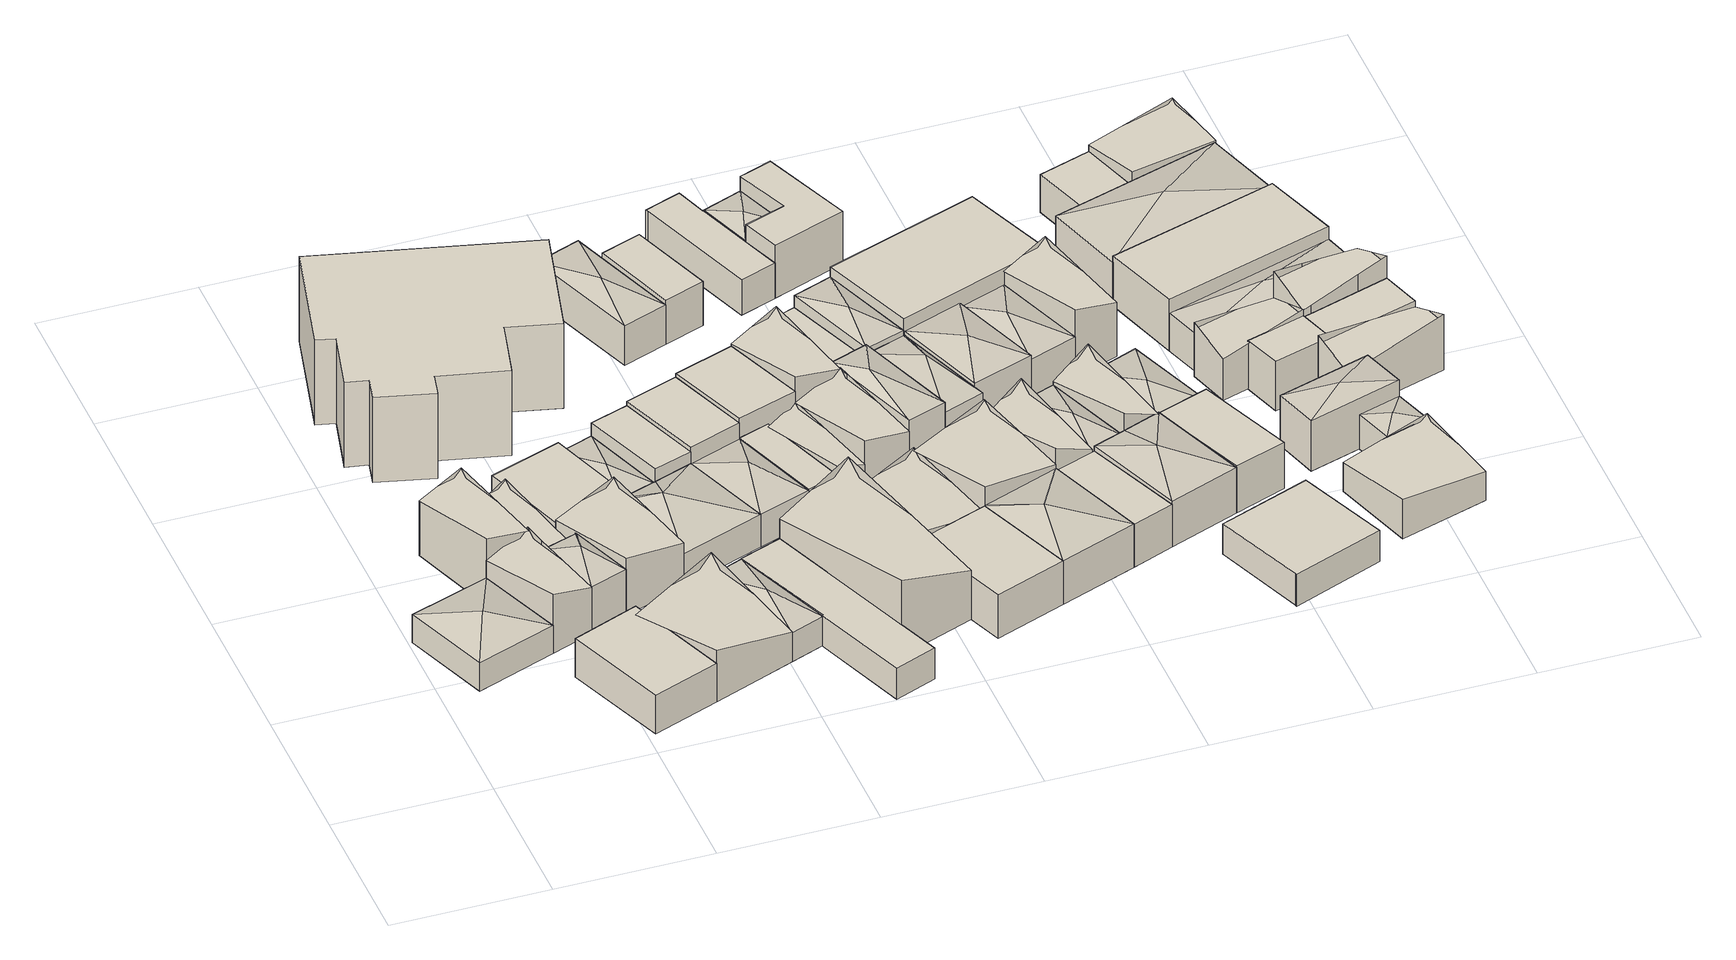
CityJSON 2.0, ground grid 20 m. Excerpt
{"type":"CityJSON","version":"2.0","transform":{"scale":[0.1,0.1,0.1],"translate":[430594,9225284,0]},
"CityObjects":{
"building1":{"type":"Building","attributes":{"Building Type":"Residential","Roof Shape":"hip","Roof Material":"Concrete Glazed Tile","Roof Material Code":1,"Roof Direction":"southwest","Building Height":4.11,"Roof Slope":27.3,"Footprint Area":129.98,"Solar PV Capacity Low":16.27,"Solar PV Capacity High":21.37,"Solar Annual Energy Low":23467,"Solar Annual Energy High":30927,"Suitable PV Area":97.16},"geometry":[{"type":"MultiSurface","lod":"2.2","boundaries":[[[0,1,2,3]],[[3,2,4,5]],[[2,1,6,4]],[[1,0,7,6]],[[0,3,5,7]],[[5,4,8]],[[4,6,8]],[[6,7,8]],[[7,5,8]]]}]},
"building2":{"type":"Building","attributes":{"Building Type":"Residential","Roof Shape":"gable","Roof Material":"Concrete Glazed Tile","Roof Material Code":1,"Roof Direction":"southwest","Building Height":7.94,"Roof Slope":26.4,"Footprint Area":75.09,"Solar PV Capacity Low":9.4,"Solar PV Capacity High":12.35,"Solar Annual Energy Low":13557,"Solar Annual Energy High":17866,"Suitable PV Area":56.13},"geometry":[{"type":"MultiSurface","lod":"2.2","boundaries":[[[9,10,11,12]],[[12,11,13,14]],[[11,10,15,13]],[[10,9,16,15]],[[9,12,14,16]],[[14,13,15,16]]]}]},
"building3":{"type":"Building","attributes":{"Building Type":"Residential","Roof Shape":"gable","Roof Material":"Concrete Glazed Tile","Roof Material Code":1,"Roof Direction":"southwest","Building Height":6.56,"Roof Slope":28.9,"Footprint Area":69.6,"Solar PV Capacity Low":8.71,"Solar PV Capacity High":11.45,"Solar Annual Energy Low":12566,"Solar Annual Energy High":16561,"Suitable PV Area":52.03},"geometry":[{"type":"MultiSurface","lod":"2.2","boundaries":[[[3,17,18,19,9,0]],[[0,9,20,21]],[[9,19,22,20]],[[19,18,23,22]],[[18,17,24,23]],[[17,3,25,24]],[[3,0,21,25]],[[20,22,23,24,25,21]]]}]},
"building4":{"type":"Building","attributes":{"Building Type":"Residential","Roof Shape":"flat","Roof Material":"Concrete Glazed Tile","Roof Material Code":1,"Roof Direction":"southwest","Building Height":5.64,"Roof Slope":8.7,"Footprint Area":131.41,"Solar PV Capacity Low":16.45,"Solar PV Capacity High":21.61,"Solar Annual Energy Low":23726,"Solar Annual Energy High":31269,"Suitable PV Area":98.23},"geometry":[{"type":"MultiSurface","lod":"2.2","boundaries":[[[26,27,28,29]],[[29,28,30,31]],[[28,27,32,30]],[[27,26,33,32]],[[26,29,31,33]],[[31,30,32,33]]]}]},
"building5":{"type":"Building","attributes":{"Building Type":"Residential","Roof Shape":"gable","Roof Material":"Concrete Glazed Tile","Roof Material Code":1,"Roof Direction":"southwest","Building Height":4.36,"Roof Slope":31.9,"Footprint Area":65.42,"Solar PV Capacity Low":8.19,"Solar PV Capacity High":10.76,"Solar Annual Energy Low":11812,"Solar Annual Energy High":15567,"Suitable PV Area":48.9},"geometry":[{"type":"MultiSurface","lod":"2.2","boundaries":[[[34,10,19,18,35,36]],[[36,35,37,38]],[[35,18,39,37]],[[18,19,40,39]],[[19,10,41,40]],[[10,34,42,41]],[[34,36,38,42]],[[38,37,39,40,41,42]]]}]},
"building6":{"type":"Building","attributes":{"Building Type":"Residential","Roof Shape":"hip","Roof Material":"Concrete Glazed Tile","Roof Material Code":1,"Roof Direction":"southwest","Building Height":6.7,"Roof Slope":25.1,"Footprint Area":45.93,"Solar PV Capacity Low":5.75,"Solar PV Capacity High":7.55,"Solar Annual Energy Low":8293,"Solar Annual Energy High":10929,"Suitable PV Area":34.33},"geometry":[{"type":"MultiSurface","lod":"2.2","boundaries":[[[17,43,44,45,35,18]],[[18,35,46,39]],[[35,45,47,46]],[[45,44,48,47]],[[44,43,49,48]],[[43,17,50,49]],[[17,18,39,50]],[[39,46,51]],[[46,47,51]],[[47,48,51]],[[48,49,51]],[[49,50,51]],[[50,39,51]]]}]},
"building7":{"type":"Building","attributes":{"Building Type":"Residential","Roof Shape":"flat","Roof Material":"Concrete Glazed Tile","Roof Material Code":1,"Roof Direction":"southwest","Building Height":5.92,"Roof Slope":11.5,"Footprint Area":112.68,"Solar PV Capacity Low":14.11,"Solar PV Capacity High":18.53,"Solar Annual Energy Low":20343,"Solar Annual Energy High":26811,"Suitable PV Area":84.23},"geometry":[{"type":"MultiSurface","lod":"2.2","boundaries":[[[52,36,53,54,55,56]],[[56,55,57,58]],[[55,54,59,57]],[[54,53,60,59]],[[53,36,61,60]],[[36,52,62,61]],[[52,56,58,62]],[[58,57,59,60,61,62]]]}]},
"building8":{"type":"Building","attributes":{"Building Type":"Residential","Roof Shape":"gable","Roof Material":"Concrete Glazed Tile","Roof Material Code":1,"Roof Direction":"southwest","Building Height":4.26,"Roof Slope":34.6,"Footprint Area":163.29,"Solar PV Capacity Low":20.45,"Solar PV Capacity High":26.85,"Solar Annual Energy Low":29481,"Solar Annual Energy High":38854,"Suitable PV Area":122.06},"geometry":[{"type":"MultiSurface","lod":"2.2","boundaries":[[[27,63,64,28]],[[28,64,65,66]],[[64,63,67,65]],[[63,27,68,67]],[[27,28,66,68]],[[66,65,67,68]]]}]},
"building9":{"type":"Building","attributes":{"Building Type":"Residential","Roof Shape":"gable","Roof Material":"Concrete Glazed Tile","Roof Material Code":1,"Roof Direction":"southwest","Building Height":6.27,"Roof Slope":27,"Footprint Area":108.89,"Solar PV Capacity Low":13.63,"Solar PV Capacity High":17.91,"Solar Annual Energy Low":19659,"Solar Annual Energy High":25909,"Suitable PV Area":81.39},"geometry":[{"type":"MultiSurface","lod":"2.2","boundaries":[[[43,69,70,53]],[[53,70,71,72]],[[70,69,73,71]],[[69,43,74,73]],[[43,53,72,74]],[[72,71,73,74]]]}]},
"building10":{"type":"Building","attributes":{"Building Type":"Office Building","Roof Shape":"flat","Roof Material":"Concrete Glazed Tile","Roof Material Code":1,"Roof Direction":"southwest","Building Height":12.35,"Roof Slope":7.5,"Footprint Area":637.8,"Solar PV Capacity Low":86,"Solar PV Capacity High":112.95,"Solar Annual Energy Low":124008,"Solar Annual Energy High":163432,"Suitable PV Area":513.43},"geometry":[{"type":"MultiSurface","lod":"2.2","boundaries":[[[75,76,77,78,79,80,81,82,83,84,85,86]],[[86,85,87,88]],[[85,84,89,87]],[[84,83,90,89]],[[83,82,91,90]],[[82,81,92,91]],[[81,80,93,92]],[[80,79,94,93]],[[79,78,95,94]],[[78,77,96,95]],[[77,76,97,96]],[[76,75,98,97]],[[75,86,88,98]],[[88,87,89,90,91,92,93,94,95,96,97,98]]]}]},
"building11":{"type":"Building","attributes":{"Building Type":"Residential","Roof Shape":"hip","Roof Material":"Concrete Glazed Tile","Roof Material Code":1,"Roof Direction":"southwest","Building Height":4.38,"Roof Slope":21.4,"Footprint Area":56.6,"Solar PV Capacity Low":7.09,"Solar PV Capacity High":9.31,"Solar Annual Energy Low":10218,"Solar Annual Energy High":13467,"Suitable PV Area":42.31},"geometry":[{"type":"MultiSurface","lod":"2.2","boundaries":[[[54,99,100,55]],[[55,100,101,102]],[[100,99,103,101]],[[99,54,104,103]],[[54,55,102,104]],[[102,101,105]],[[101,103,105]],[[103,104,105]],[[104,102,105]]]}]},
"building12":{"type":"Building","attributes":{"Building Type":"Residential","Roof Shape":"hip","Roof Material":"Concrete Glazed Tile","Roof Material Code":1,"Roof Direction":"southwest","Building Height":4.17,"Roof Slope":26.2,"Footprint Area":66.39,"Solar PV Capacity Low":8.31,"Solar PV Capacity High":10.92,"Solar Annual Energy Low":11987,"Solar Annual Energy High":15798,"Suitable PV Area":49.63},"geometry":[{"type":"MultiSurface","lod":"2.2","boundaries":[[[63,106,107,64]],[[64,107,108,109]],[[107,106,110,108]],[[106,63,111,110]],[[63,64,109,111]],[[109,108,112]],[[108,110,112]],[[110,111,112]],[[111,109,112]]]}]},
"building13":{"type":"Building","attributes":{"Building Type":"Residential","Roof Shape":"hip","Roof Material":"Concrete Glazed Tile","Roof Material Code":1,"Roof Direction":"southwest","Building Height":4.65,"Roof Slope":25.2,"Footprint Area":143.41,"Solar PV Capacity Low":17.96,"Solar PV Capacity High":23.58,"Solar Annual Energy Low":25891,"Solar Annual Energy High":34122,"Suitable PV Area":107.2},"geometry":[{"type":"MultiSurface","lod":"2.2","boundaries":[[[69,113,114,99,54,70]],[[70,54,115,116]],[[54,99,117,115]],[[99,114,118,117]],[[114,113,119,118]],[[113,69,120,119]],[[69,70,116,120]],[[116,115,121]],[[115,117,121]],[[117,118,121]],[[118,119,121]],[[119,120,121]],[[120,116,121]]]}]},
"building14":{"type":"Building","attributes":{"Building Type":"Residential","Roof Shape":"shed","Roof Material":"Concrete Glazed Tile","Roof Material Code":1,"Roof Direction":"southwest","Building Height":6.23,"Roof Slope":14.7,"Footprint Area":61.67,"Solar PV Capacity Low":7.72,"Solar PV Capacity High":10.14,"Solar Annual Energy Low":11133,"Solar Annual Energy High":14673,"Suitable PV Area":46.1},"geometry":[{"type":"MultiSurface","lod":"2.2","boundaries":[[[99,114,122,100]],[[100,122,123,124]],[[122,114,125,123]],[[114,99,126,125]],[[99,100,124,126]],[[124,123,125,126]]]}]},
"building15":{"type":"Building","attributes":{"Building Type":"Residential","Roof Shape":"shed","Roof Material":"Concrete Glazed Tile","Roof Material Code":1,"Roof Direction":"southwest","Building Height":4.26,"Roof Slope":10.2,"Footprint Area":156.17,"Solar PV Capacity Low":19.55,"Solar PV Capacity High":25.68,"Solar Annual Energy Low":28195,"Solar Annual Energy High":37159,"Suitable PV Area":116.74},"geometry":[{"type":"MultiSurface","lod":"2.2","boundaries":[[[107,106,127,128,129,130]],[[130,129,131,132]],[[129,128,133,131]],[[128,127,134,133]],[[127,106,135,134]],[[106,107,136,135]],[[107,130,132,136]],[[132,131,133,134,135,136]]]}]},
"building16":{"type":"Building","attributes":{"Building Type":"Residential","Roof Shape":"shed","Roof Material":"Concrete Glazed Tile","Roof Material Code":1,"Roof Direction":"southwest","Building Height":6.78,"Roof Slope":13.1,"Footprint Area":82.87,"Solar PV Capacity Low":10.38,"Solar PV Capacity High":13.63,"Solar Annual Energy Low":14961,"Solar Annual Energy High":19717,"Suitable PV Area":61.94},"geometry":[{"type":"MultiSurface","lod":"2.2","boundaries":[[[114,137,138,122]],[[122,138,139,140]],[[138,137,141,139]],[[137,114,142,141]],[[114,122,140,142]],[[140,139,141,142]]]}]},
"building17":{"type":"Building","attributes":{"Building Type":"Residential","Roof Shape":"hip","Roof Material":"Concrete Glazed Tile","Roof Material Code":1,"Roof Direction":"southwest","Building Height":4.68,"Roof Slope":28.6,"Footprint Area":90.08,"Solar PV Capacity Low":11.28,"Solar PV Capacity High":14.81,"Solar Annual Energy Low":16264,"Solar Annual Energy High":21435,"Suitable PV Area":67.34},"geometry":[{"type":"MultiSurface","lod":"2.2","boundaries":[[[113,143,137,114]],[[114,137,144,118]],[[137,143,145,144]],[[143,113,119,145]],[[113,114,118,119]],[[118,144,146]],[[144,145,146]],[[145,119,146]],[[119,118,146]]]}]},
"building18":{"type":"Building","attributes":{"Building Type":"Residential","Roof Shape":"gable","Roof Material":"Concrete Glazed Tile","Roof Material Code":1,"Roof Direction":"southwest","Building Height":7.13,"Roof Slope":28.7,"Footprint Area":225.87,"Solar PV Capacity Low":28.28,"Solar PV Capacity High":37.14,"Solar Annual Energy Low":40779,"Solar Annual Energy High":53744,"Suitable PV Area":168.84},"geometry":[{"type":"MultiSurface","lod":"2.2","boundaries":[[[130,147,148,149]],[[149,148,150,151]],[[148,147,152,150]],[[147,130,153,152]],[[130,149,151,153]],[[151,150,152,153]]]}]},
"building19":{"type":"Building","attributes":{"Building Type":"Residential","Roof Shape":"flat","Roof Material":"Concrete Glazed Tile","Roof Material Code":1,"Roof Direction":"southwest","Building Height":4.79,"Roof Slope":7.9,"Footprint Area":52.9,"Solar PV Capacity Low":6.62,"Solar PV Capacity High":8.7,"Solar Annual Energy Low":9551,"Solar Annual Energy High":12588,"Suitable PV Area":39.54},"geometry":[{"type":"MultiSurface","lod":"2.2","boundaries":[[[143,154,155,137]],[[137,155,156,157]],[[155,154,158,156]],[[154,143,159,158]],[[143,137,157,159]],[[157,156,158,159]]]}]},
"building20":{"type":"Building","attributes":{"Building Type":"Residential","Roof Shape":"hip","Roof Material":"Concrete Glazed Tile","Roof Material Code":1,"Roof Direction":"southwest","Building Height":5.65,"Roof Slope":21.6,"Footprint Area":97.72,"Solar PV Capacity Low":12.24,"Solar PV Capacity High":16.07,"Solar Annual Energy Low":17644,"Solar Annual Energy High":23253,"Suitable PV Area":73.05},"geometry":[{"type":"MultiSurface","lod":"2.2","boundaries":[[[160,161,162,163]],[[163,162,164,165]],[[162,161,166,164]],[[161,160,167,166]],[[160,163,165,167]],[[165,164,168]],[[164,166,168]],[[166,167,168]],[[167,165,168]]]}]},
"building21":{"type":"Building","attributes":{"Building Type":"Residential","Roof Shape":"shed","Roof Material":"Concrete Glazed Tile","Roof Material Code":1,"Roof Direction":"southwest","Building Height":7.17,"Roof Slope":19,"Footprint Area":95.87,"Solar PV Capacity Low":12,"Solar PV Capacity High":15.77,"Solar Annual Energy Low":17308,"Solar Annual Energy High":22811,"Suitable PV Area":71.66},"geometry":[{"type":"MultiSurface","lod":"2.2","boundaries":[[[137,169,170,138]],[[138,170,171,172]],[[170,169,173,171]],[[169,137,174,173]],[[137,138,172,174]],[[172,171,173,174]]]}]},
"building22":{"type":"Building","attributes":{"Building Type":"Residential","Roof Shape":"gable","Roof Material":"Concrete Glazed Tile","Roof Material Code":1,"Roof Direction":"southwest","Building Height":4.27,"Roof Slope":26,"Footprint Area":51.36,"Solar PV Capacity Low":6.43,"Solar PV Capacity High":8.45,"Solar Annual Energy Low":9273,"Solar Annual Energy High":12221,"Suitable PV Area":38.39},"geometry":[{"type":"MultiSurface","lod":"2.2","boundaries":[[[154,175,169,155]],[[155,169,176,177]],[[169,178,176]],[[169,175,179,178]],[[175,154,180,179]],[[154,155,177,180]],[[177,176,178,179,180]]]}]},
"building23":{"type":"Building","attributes":{"Building Type":"Residential","Roof Shape":"gable","Roof Material":"Concrete Glazed Tile","Roof Material Code":1,"Roof Direction":"southwest","Building Height":5.13,"Roof Slope":28.1,"Footprint Area":123.63,"Solar PV Capacity Low":15.48,"Solar PV Capacity High":20.33,"Solar Annual Energy Low":22321,"Solar Annual Energy High":29417,"Suitable PV Area":92.42},"geometry":[{"type":"MultiSurface","lod":"2.2","boundaries":[[[181,182,183,149]],[[149,183,184,185]],[[183,182,186,184]],[[182,181,187,186]],[[181,149,185,187]],[[185,184,186,187]]]}]},
"building24":{"type":"Building","attributes":{"Building Type":"Residential","Roof Shape":"flat","Roof Material":"Concrete Glazed Tile","Roof Material Code":1,"Roof Direction":"southwest","Building Height":6.33,"Roof Slope":9.1,"Footprint Area":135.19,"Solar PV Capacity Low":16.93,"Solar PV Capacity High":22.23,"Solar Annual Energy Low":24408,"Solar Annual Energy High":32168,"Suitable PV Area":101.06},"geometry":[{"type":"MultiSurface","lod":"2.2","boundaries":[[[148,188,189,190,181]],[[181,190,191,192]],[[190,189,193,191]],[[189,188,194,193]],[[188,148,195,194]],[[148,181,192,195]],[[192,191,193,194,195]]]}]},
"building25":{"type":"Building","attributes":{"Building Type":"Residential","Roof Shape":"flat","Roof Material":"Concrete Glazed Tile","Roof Material Code":1,"Roof Direction":"southwest","Building Height":6.42,"Roof Slope":7.6,"Footprint Area":63.84,"Solar PV Capacity Low":7.99,"Solar PV Capacity High":10.5,"Solar Annual Energy Low":11526,"Solar Annual Energy High":15190,"Suitable PV Area":47.72},"geometry":[{"type":"MultiSurface","lod":"2.2","boundaries":[[[196,163,197,198]],[[198,197,199,200]],[[197,163,201,199]],[[163,196,202,201]],[[196,198,200,202]],[[200,199,201,202]]]}]},
"building26":{"type":"Building","attributes":{"Building Type":"Residential","Roof Shape":"gable","Roof Material":"Concrete Glazed Tile","Roof Material Code":1,"Roof Direction":"southwest","Building Height":7.47,"Roof Slope":30.8,"Footprint Area":76.95,"Solar PV Capacity Low":9.64,"Solar PV Capacity High":12.66,"Solar Annual Energy Low":13893,"Solar Annual Energy High":18310,"Suitable PV Area":57.52},"geometry":[{"type":"MultiSurface","lod":"2.2","boundaries":[[[169,203,204,170]],[[170,204,205,206]],[[204,203,207,205]],[[203,169,208,207]],[[169,170,206,208]],[[206,205,207,208]]]}]},
"building27":{"type":"Building","attributes":{"Building Type":"Residential","Roof Shape":"gable","Roof Material":"Concrete Glazed Tile","Roof Material Code":1,"Roof Direction":"southwest","Building Height":5.77,"Roof Slope":27.4,"Footprint Area":82.35,"Solar PV Capacity Low":10.31,"Solar PV Capacity High":13.54,"Solar Annual Energy Low":14867,"Solar Annual Energy High":19593,"Suitable PV Area":61.55},"geometry":[{"type":"MultiSurface","lod":"2.2","boundaries":[[[175,209,203,169]],[[169,203,210,211]],[[203,209,212,210]],[[209,175,213,212]],[[175,169,211,213]],[[211,210,212,213]]]}]},
"building28":{"type":"Building","attributes":{"Building Type":"Residential","Roof Shape":"shed","Roof Material":"Concrete Glazed Tile","Roof Material Code":1,"Roof Direction":"southwest","Building Height":4.96,"Roof Slope":15.7,"Footprint Area":70.02,"Solar PV Capacity Low":8.77,"Solar PV Capacity High":11.51,"Solar Annual Energy Low":12641,"Solar Annual Energy High":16660,"Suitable PV Area":52.34},"geometry":[{"type":"MultiSurface","lod":"2.2","boundaries":[[[214,204,215,216,217,218]],[[218,217,219,220]],[[217,216,221,219]],[[216,215,222,221]],[[215,204,223,222]],[[204,214,224,223]],[[214,218,220,224]],[[220,219,221,222,223,224]]]}]},
"building29":{"type":"Building","attributes":{"Building Type":"Residential","Roof Shape":"hip","Roof Material":"Concrete Glazed Tile","Roof Material Code":1,"Roof Direction":"southwest","Building Height":7.44,"Roof Slope":29.4,"Footprint Area":75.23,"Solar PV Capacity Low":9.42,"Solar PV Capacity High":12.37,"Solar Annual Energy Low":13583,"Solar Annual Energy High":17901,"Suitable PV Area":56.24},"geometry":[{"type":"MultiSurface","lod":"2.2","boundaries":[[[209,225,226,215]],[[215,226,227,228]],[[226,225,229,227]],[[225,209,230,229]],[[209,215,228,230]],[[228,227,231]],[[227,229,231]],[[229,230,231]],[[230,228,231]]]}]},
"building30":{"type":"Building","attributes":{"Building Type":"Residential","Roof Shape":"gable","Roof Material":"Concrete Glazed Tile","Roof Material Code":1,"Roof Direction":"southwest","Building Height":6.83,"Roof Slope":27.7,"Footprint Area":134.15,"Solar PV Capacity Low":16.8,"Solar PV Capacity High":22.06,"Solar Annual Energy Low":24220,"Solar Annual Energy High":31920,"Suitable PV Area":100.28},"geometry":[{"type":"MultiSurface","lod":"2.2","boundaries":[[[182,232,233,183]],[[183,233,234,235]],[[233,232,236,234]],[[232,182,237,236]],[[182,183,235,237]],[[235,234,236,237]]]}]},
"building31":{"type":"Building","attributes":{"Building Type":"Residential","Roof Shape":"flat","Roof Material":"Concrete Glazed Tile","Roof Material Code":1,"Roof Direction":"southwest","Building Height":5.07,"Roof Slope":7.7,"Footprint Area":85.25,"Solar PV Capacity Low":10.67,"Solar PV Capacity High":14.02,"Solar Annual Energy Low":15391,"Solar Annual Energy High":20284,"Suitable PV Area":63.72},"geometry":[{"type":"MultiSurface","lod":"2.2","boundaries":[[[238,239,240,241,242,243,244,245]],[[245,244,246,247]],[[244,243,248,246]],[[243,242,249,248]],[[242,241,250,249]],[[241,240,251,250]],[[240,239,252,251]],[[239,238,253,252]],[[238,245,247,253]],[[247,246,248,249,250,251,252,253]]]}]},
"building32":{"type":"Building","attributes":{"Building Type":"Residential","Roof Shape":"hip","Roof Material":"Concrete Glazed Tile","Roof Material Code":1,"Roof Direction":"southwest","Building Height":6.31,"Roof Slope":23.2,"Footprint Area":147.63,"Solar PV Capacity Low":18.48,"Solar PV Capacity High":24.28,"Solar Annual Energy Low":26653,"Solar Annual Energy High":35127,"Suitable PV Area":110.35},"geometry":[{"type":"MultiSurface","lod":"2.2","boundaries":[[[189,254,232,182,190]],[[190,182,255,191]],[[182,232,256,255]],[[232,254,257,256]],[[254,189,193,257]],[[189,190,191,193]],[[191,255,258]],[[255,256,258]],[[256,257,258]],[[257,193,258]],[[193,191,258]]]}]},
"building33":{"type":"Building","attributes":{"Building Type":"Residential","Roof Shape":"hip","Roof Material":"Concrete Glazed Tile","Roof Material Code":1,"Roof Direction":"southwest","Building Height":6.73,"Roof Slope":24.3,"Footprint Area":70.53,"Solar PV Capacity Low":8.83,"Solar PV Capacity High":11.6,"Solar Annual Energy Low":12734,"Solar Annual Energy High":16783,"Suitable PV Area":52.72},"geometry":[{"type":"MultiSurface","lod":"2.2","boundaries":[[[216,259,260,217]],[[217,260,261,262]],[[260,259,263,261]],[[259,216,264,263]],[[216,217,262,264]],[[262,261,265]],[[261,263,265]],[[263,264,265]],[[264,262,265]]]}]},
"building34":{"type":"Building","attributes":{"Building Type":"Residential","Roof Shape":"hip","Roof Material":"Concrete Glazed Tile","Roof Material Code":1,"Roof Direction":"southwest","Building Height":6.04,"Roof Slope":22.2,"Footprint Area":80.36,"Solar PV Capacity Low":10.06,"Solar PV Capacity High":13.21,"Solar Annual Energy Low":14508,"Solar Annual Energy High":19120,"Suitable PV Area":60.07},"geometry":[{"type":"MultiSurface","lod":"2.2","boundaries":[[[226,225,266,267,268,269,259]],[[259,269,270,271]],[[269,268,272,270]],[[268,267,273,272]],[[267,266,274,273]],[[266,225,275,274]],[[225,226,276,275]],[[226,259,271,276]],[[271,270,277]],[[270,272,277]],[[272,273,277]],[[273,274,277]],[[274,275,277]],[[275,276,277]],[[276,271,277]]]}]},
"building35":{"type":"Building","attributes":{"Building Type":"Residential","Roof Shape":"hip","Roof Material":"Concrete Glazed Tile","Roof Material Code":1,"Roof Direction":"southwest","Building Height":5.23,"Roof Slope":23.8,"Footprint Area":42.82,"Solar PV Capacity Low":5.36,"Solar PV Capacity High":7.04,"Solar Annual Energy Low":7731,"Solar Annual Energy High":10189,"Suitable PV Area":32.01},"geometry":[{"type":"MultiSurface","lod":"2.2","boundaries":[[[239,278,279,240]],[[240,279,280,281]],[[279,278,282,280]],[[278,239,283,282]],[[239,240,281,283]],[[281,280,284]],[[280,282,284]],[[282,283,284]],[[283,281,284]]]}]},
"building36":{"type":"Building","attributes":{"Building Type":"Residential","Roof Shape":"gable","Roof Material":"Concrete Glazed Tile","Roof Material Code":1,"Roof Direction":"southwest","Building Height":6.3,"Roof Slope":35,"Footprint Area":69.72,"Solar PV Capacity Low":8.73,"Solar PV Capacity High":11.47,"Solar Annual Energy Low":12588,"Solar Annual Energy High":16590,"Suitable PV Area":52.12},"geometry":[{"type":"MultiSurface","lod":"2.2","boundaries":[[[232,285,286,233]],[[233,286,287,288]],[[286,285,289,287]],[[285,232,290,289]],[[232,233,288,290]],[[288,287,289,290]]]}]},
"building37":{"type":"Building","attributes":{"Building Type":"Residential","Roof Shape":"shed","Roof Material":"Concrete Glazed Tile","Roof Material Code":1,"Roof Direction":"southwest","Building Height":5.93,"Roof Slope":15.1,"Footprint Area":79.3,"Solar PV Capacity Low":9.93,"Solar PV Capacity High":13.04,"Solar Annual Energy Low":14317,"Solar Annual Energy High":18868,"Suitable PV Area":59.28},"geometry":[{"type":"MultiSurface","lod":"2.2","boundaries":[[[254,291,292,285,232]],[[232,285,293,294]],[[285,292,295,293]],[[292,291,296,295]],[[291,254,297,296]],[[254,232,294,297]],[[294,293,295,296,297]]]}]},
"building38":{"type":"Building","attributes":{"Building Type":"Residential","Roof Shape":"shed","Roof Material":"Concrete Glazed Tile","Roof Material Code":1,"Roof Direction":"southwest","Building Height":7.3,"Roof Slope":18.3,"Footprint Area":86.12,"Solar PV Capacity Low":10.78,"Solar PV Capacity High":14.16,"Solar Annual Energy Low":15548,"Solar Annual Energy High":20491,"Suitable PV Area":64.37},"geometry":[{"type":"MultiSurface","lod":"2.2","boundaries":[[[298,279,278,239,238,299]],[[299,238,300,301]],[[238,239,302,300]],[[239,278,303,302]],[[278,279,304,303]],[[279,298,305,304]],[[298,299,301,305]],[[301,300,302,303,304,305]]]}]},
"building39":{"type":"Building","attributes":{"Building Type":"Residential","Roof Shape":"hip","Roof Material":"Concrete Glazed Tile","Roof Material Code":1,"Roof Direction":"southwest","Building Height":6.5,"Roof Slope":25.6,"Footprint Area":106.26,"Solar PV Capacity Low":13.3,"Solar PV Capacity High":17.47,"Solar Annual Energy Low":19185,"Solar Annual Energy High":25284,"Suitable PV Area":79.43},"geometry":[{"type":"MultiSurface","lod":"2.2","boundaries":[[[267,306,307,269]],[[269,307,308,309]],[[307,306,310,308]],[[306,267,311,310]],[[267,269,309,311]],[[309,308,312]],[[308,310,312]],[[310,311,312]],[[311,309,312]]]}]},
"building40":{"type":"Building","attributes":{"Building Type":"Residential","Roof Shape":"hip","Roof Material":"Concrete Glazed Tile","Roof Material Code":1,"Roof Direction":"southwest","Building Height":5.82,"Roof Slope":22.7,"Footprint Area":60.15,"Solar PV Capacity Low":7.53,"Solar PV Capacity High":9.89,"Solar Annual Energy Low":10859,"Solar Annual Energy High":14312,"Suitable PV Area":44.96},"geometry":[{"type":"MultiSurface","lod":"2.2","boundaries":[[[285,313,314,286]],[[286,314,315,316]],[[314,313,317,315]],[[313,285,318,317]],[[285,286,316,318]],[[316,315,319]],[[315,317,319]],[[317,318,319]],[[318,316,319]]]}]},
"building41":{"type":"Building","attributes":{"Building Type":"Residential","Roof Shape":"hip","Roof Material":"Concrete Glazed Tile","Roof Material Code":1,"Roof Direction":"southwest","Building Height":6.55,"Roof Slope":21.1,"Footprint Area":133.87,"Solar PV Capacity Low":16.76,"Solar PV Capacity High":22.01,"Solar Annual Energy Low":24169,"Solar Annual Energy High":31853,"Suitable PV Area":100.07},"geometry":[{"type":"MultiSurface","lod":"2.2","boundaries":[[[291,320,321,313,292]],[[292,313,322,323]],[[313,321,324,322]],[[321,320,325,324]],[[320,291,326,325]],[[291,292,323,326]],[[323,322,327]],[[322,324,327]],[[324,325,327]],[[325,326,327]],[[326,323,327]]]}]},
"building42":{"type":"Building","attributes":{"Building Type":"Residential","Roof Shape":"shed","Roof Material":"Concrete Glazed Tile","Roof Material Code":1,"Roof Direction":"southwest","Building Height":7.9,"Roof Slope":14,"Footprint Area":275.56,"Solar PV Capacity Low":34.5,"Solar PV Capacity High":45.32,"Solar Annual Energy Low":49750,"Solar Annual Energy High":65567,"Suitable PV Area":205.98},"geometry":[{"type":"MultiSurface","lod":"2.2","boundaries":[[[259,328,329,260]],[[260,329,330,331]],[[329,328,332,330]],[[328,259,333,332]],[[259,260,331,333]],[[331,330,332,333]]]}]},
"building43":{"type":"Building","attributes":{"Building Type":"Residential","Roof Shape":"gable","Roof Material":"Concrete Glazed Tile","Roof Material Code":1,"Roof Direction":"southwest","Building Height":6.28,"Roof Slope":34.9,"Footprint Area":66.15,"Solar PV Capacity Low":8.28,"Solar PV Capacity High":10.88,"Solar Annual Energy Low":11942,"Solar Annual Energy High":15739,"Suitable PV Area":49.44},"geometry":[{"type":"MultiSurface","lod":"2.2","boundaries":[[[313,321,334,314]],[[314,334,335,336]],[[334,321,337,335]],[[321,313,338,337]],[[313,314,336,338]],[[336,335,337,338]]]}]},
"building44":{"type":"Building","attributes":{"Building Type":"Residential","Roof Shape":"hip","Roof Material":"Concrete Glazed Tile","Roof Material Code":1,"Roof Direction":"southwest","Building Height":5.94,"Roof Slope":29.4,"Footprint Area":84.28,"Solar PV Capacity Low":10.55,"Solar PV Capacity High":13.86,"Solar Annual Energy Low":15217,"Solar Annual Energy High":20054,"Suitable PV Area":63},"geometry":[{"type":"MultiSurface","lod":"2.2","boundaries":[[[306,339,340,307]],[[307,340,341,342]],[[340,339,343,341]],[[339,306,344,343]],[[306,307,342,344]],[[342,341,345]],[[341,343,345]],[[343,344,345]],[[344,342,345]]]}]},
"building45":{"type":"Building","attributes":{"Building Type":"Residential","Roof Shape":"shed","Roof Material":"Concrete Glazed Tile","Roof Material Code":1,"Roof Direction":"southwest","Building Height":4.3,"Roof Slope":11.1,"Footprint Area":164.51,"Solar PV Capacity Low":20.6,"Solar PV Capacity High":27.05,"Solar Annual Energy Low":29701,"Solar Annual Energy High":39144,"Suitable PV Area":122.97},"geometry":[{"type":"MultiSurface","lod":"2.2","boundaries":[[[346,347,348,349,350]],[[350,349,351,352]],[[349,348,353,351]],[[348,347,354,353]],[[347,346,355,354]],[[346,350,352,355]],[[352,351,353,354,355]]]}]},
"building46":{"type":"Building","attributes":{"Building Type":"Residential","Roof Shape":"hip","Roof Material":"Concrete Glazed Tile","Roof Material Code":1,"Roof Direction":"southwest","Building Height":4.76,"Roof Slope":28.9,"Footprint Area":89.75,"Solar PV Capacity Low":11.24,"Solar PV Capacity High":14.76,"Solar Annual Energy Low":16204,"Solar Annual Energy High":21356,"Suitable PV Area":67.09},"geometry":[{"type":"MultiSurface","lod":"2.2","boundaries":[[[321,356,357,334]],[[334,357,358,359]],[[357,356,360,358]],[[356,321,361,360]],[[321,334,359,361]],[[359,358,362]],[[358,360,362]],[[360,361,362]],[[361,359,362]]]}]},
"building47":{"type":"Building","attributes":{"Building Type":"Residential","Roof Shape":"gable","Roof Material":"Concrete Glazed Tile","Roof Material Code":1,"Roof Direction":"southwest","Building Height":7.83,"Roof Slope":27,"Footprint Area":78.84,"Solar PV Capacity Low":9.87,"Solar PV Capacity High":12.96,"Solar Annual Energy Low":14233,"Solar Annual Energy High":18758,"Suitable PV Area":58.93},"geometry":[{"type":"MultiSurface","lod":"2.2","boundaries":[[[339,363,328,340]],[[340,328,364,365]],[[328,363,366,364]],[[363,339,367,366]],[[339,340,365,367]],[[365,364,366,367]]]}]},
"building48":{"type":"Building","attributes":{"Building Type":"Residential","Roof Shape":"shed","Roof Material":"Concrete Glazed Tile","Roof Material Code":1,"Roof Direction":"southwest","Building Height":6.42,"Roof Slope":17,"Footprint Area":97.95,"Solar PV Capacity Low":12.26,"Solar PV Capacity High":16.11,"Solar Annual Energy Low":17683,"Solar Annual Energy High":23305,"Suitable PV Area":73.21},"geometry":[{"type":"MultiSurface","lod":"2.2","boundaries":[[[320,368,356,321]],[[321,356,369,370]],[[356,368,371,369]],[[368,320,372,371]],[[320,321,370,372]],[[370,369,371,372]]]}]},
"building49":{"type":"Building","attributes":{"Building Type":"Residential","Roof Shape":"gable","Roof Material":"Concrete Glazed Tile","Roof Material Code":1,"Roof Direction":"southwest","Building Height":5.97,"Roof Slope":30.6,"Footprint Area":64.04,"Solar PV Capacity Low":8.02,"Solar PV Capacity High":10.53,"Solar Annual Energy Low":11562,"Solar Annual Energy High":15237,"Suitable PV Area":47.87},"geometry":[{"type":"MultiSurface","lod":"2.2","boundaries":[[[373,374,375,376]],[[376,375,377,378]],[[375,374,379,377]],[[374,373,380,379]],[[373,376,378,380]],[[378,377,379,380]]]}]},
"building50":{"type":"Building","attributes":{"Building Type":"Residential","Roof Shape":"hip","Roof Material":"Concrete Glazed Tile","Roof Material Code":1,"Roof Direction":"southwest","Building Height":7.25,"Roof Slope":23.6,"Footprint Area":74.34,"Solar PV Capacity Low":9.31,"Solar PV Capacity High":12.23,"Solar Annual Energy Low":13422,"Solar Annual Energy High":17689,"Suitable PV Area":55.57},"geometry":[{"type":"MultiSurface","lod":"2.2","boundaries":[[[381,382,383,384]],[[384,383,385,386]],[[383,382,387,385]],[[382,381,388,387]],[[381,384,386,388]],[[386,385,389]],[[385,387,389]],[[387,388,389]],[[388,386,389]]]}]},
"building51":{"type":"Building","attributes":{"Building Type":"Residential","Roof Shape":"gable","Roof Material":"Concrete Glazed Tile","Roof Material Code":1,"Roof Direction":"southwest","Building Height":4.19,"Roof Slope":27,"Footprint Area":133.76,"Solar PV Capacity Low":16.75,"Solar PV Capacity High":22,"Solar Annual Energy Low":24150,"Solar Annual Energy High":31827,"Suitable PV Area":99.99},"geometry":[{"type":"MultiSurface","lod":"2.2","boundaries":[[[390,391,392,393]],[[393,392,394,395]],[[392,391,396,394]],[[391,390,397,396]],[[390,393,395,397]],[[395,394,396,397]]]}]},
"building52":{"type":"Building","attributes":{"Building Type":"Residential","Roof Shape":"shed","Roof Material":"Concrete Glazed Tile","Roof Material Code":1,"Roof Direction":"southwest","Building Height":6.94,"Roof Slope":17.5,"Footprint Area":41.76,"Solar PV Capacity Low":5.23,"Solar PV Capacity High":6.87,"Solar Annual Energy Low":7540,"Solar Annual Energy High":9937,"Suitable PV Area":31.22},"geometry":[{"type":"MultiSurface","lod":"2.2","boundaries":[[[376,398,399,400]],[[400,399,401,402]],[[399,398,403,401]],[[398,376,404,403]],[[376,400,402,404]],[[402,401,403,404]]]}]},
"building53":{"type":"Building","attributes":{"Building Type":"Residential","Roof Shape":"flat","Roof Material":"Concrete Glazed Tile","Roof Material Code":1,"Roof Direction":"southwest","Building Height":5.46,"Roof Slope":9.6,"Footprint Area":57.85,"Solar PV Capacity Low":7.24,"Solar PV Capacity High":9.51,"Solar Annual Energy Low":10445,"Solar Annual Energy High":13766,"Suitable PV Area":43.25},"geometry":[{"type":"MultiSurface","lod":"2.2","boundaries":[[[405,406,407,408]],[[408,407,409,410]],[[407,406,411,409]],[[406,405,412,411]],[[405,408,410,412]],[[410,409,411,412]]]}]},
"building54":{"type":"Building","attributes":{"Building Type":"Residential","Roof Shape":"hip","Roof Material":"Concrete Glazed Tile","Roof Material Code":1,"Roof Direction":"southwest","Building Height":5.01,"Roof Slope":24.6,"Footprint Area":30.58,"Solar PV Capacity Low":3.83,"Solar PV Capacity High":5.03,"Solar Annual Energy Low":5522,"Solar Annual Energy High":7277,"Suitable PV Area":22.86},"geometry":[{"type":"MultiSurface","lod":"2.2","boundaries":[[[384,413,414,390]],[[390,414,415,416]],[[414,413,417,415]],[[413,384,418,417]],[[384,390,416,418]],[[416,415,419]],[[415,417,419]],[[417,418,419]],[[418,416,419]]]}]},
"building55":{"type":"Building","attributes":{"Building Type":"Residential","Roof Shape":"hip","Roof Material":"Concrete Glazed Tile","Roof Material Code":1,"Roof Direction":"southwest","Building Height":6.27,"Roof Slope":28.8,"Footprint Area":249.28,"Solar PV Capacity Low":31.21,"Solar PV Capacity High":40.99,"Solar Annual Energy Low":45005,"Solar Annual Energy High":59313,"Suitable PV Area":186.33},"geometry":[{"type":"MultiSurface","lod":"2.2","boundaries":[[[420,421,422,423]],[[423,422,424,425]],[[422,421,426,424]],[[421,420,427,426]],[[420,423,425,427]],[[425,424,428]],[[424,426,428]],[[426,427,428]],[[427,425,428]]]}]},
"building56":{"type":"Building","attributes":{"Building Type":"Residential","Roof Shape":"shed","Roof Material":"Concrete Glazed Tile","Roof Material Code":1,"Roof Direction":"southwest","Building Height":6.95,"Roof Slope":17.2,"Footprint Area":243.88,"Solar PV Capacity Low":30.54,"Solar PV Capacity High":40.11,"Solar Annual Energy Low":44031,"Solar Annual Energy High":58030,"Suitable PV Area":182.3},"geometry":[{"type":"MultiSurface","lod":"2.2","boundaries":[[[423,422,429,430]],[[430,429,431,432]],[[429,422,433,431]],[[422,423,434,433]],[[423,430,432,434]],[[432,431,433,434]]]}]},
"building57":{"type":"Building","attributes":{"Building Type":"Residential","Roof Shape":"hip","Roof Material":"Concrete Glazed Tile","Roof Material Code":1,"Roof Direction":"southwest","Building Height":5.54,"Roof Slope":24.3,"Footprint Area":126.46,"Solar PV Capacity Low":15.83,"Solar PV Capacity High":20.8,"Solar Annual Energy Low":22831,"Solar Annual Energy High":30090,"Suitable PV Area":94.53},"geometry":[{"type":"MultiSurface","lod":"2.2","boundaries":[[[430,429,435,436]],[[436,435,437,438]],[[435,429,439,437]],[[429,430,440,439]],[[430,436,438,440]],[[438,437,441]],[[437,439,441]],[[439,440,441]],[[440,438,441]]]}]},
"building58":{"type":"Building","attributes":{"Building Type":"Residential","Roof Shape":"gable","Roof Material":"Concrete Glazed Tile","Roof Material Code":1,"Roof Direction":"southwest","Building Height":5.79,"Roof Slope":32.5,"Footprint Area":75.26,"Solar PV Capacity Low":9.42,"Solar PV Capacity High":12.38,"Solar Annual Energy Low":13587,"Solar Annual Energy High":17907,"Suitable PV Area":56.26},"geometry":[{"type":"MultiSurface","lod":"2.2","boundaries":[[[442,443,444,445]],[[445,444,446,447]],[[444,443,448,446]],[[443,442,449,448]],[[442,445,447,449]],[[447,446,448,449]]]}]},
"building59":{"type":"Building","attributes":{"Building Type":"Residential","Roof Shape":"gable","Roof Material":"Concrete Glazed Tile","Roof Material Code":1,"Roof Direction":"southwest","Building Height":6.41,"Roof Slope":29.8,"Footprint Area":98.02,"Solar PV Capacity Low":12.27,"Solar PV Capacity High":16.12,"Solar Annual Energy Low":17697,"Solar Annual Energy High":23324,"Suitable PV Area":73.27},"geometry":[{"type":"MultiSurface","lod":"2.2","boundaries":[[[450,405,408,451]],[[451,408,452,453]],[[408,405,454,452]],[[405,450,455,454]],[[450,451,453,455]],[[453,452,454,455]]]}]},
"building60":{"type":"Building","attributes":{"Building Type":"Residential","Roof Shape":"flat","Roof Material":"Concrete Glazed Tile","Roof Material Code":1,"Roof Direction":"southwest","Building Height":6.74,"Roof Slope":11,"Footprint Area":64.23,"Solar PV Capacity Low":8.04,"Solar PV Capacity High":10.56,"Solar Annual Energy Low":11596,"Solar Annual Energy High":15283,"Suitable PV Area":48.01},"geometry":[{"type":"MultiSurface","lod":"2.2","boundaries":[[[456,457,376,400,443,458,442]],[[442,458,459,460]],[[458,443,461,459]],[[443,400,462,461]],[[400,376,463,462]],[[376,457,464,463]],[[457,456,465,464]],[[456,442,460,465]],[[460,459,461,462,463,464,465]]]}]},
"building61":{"type":"Building","attributes":{"Building Type":"Residential","Roof Shape":"gable","Roof Material":"Concrete Glazed Tile","Roof Material Code":1,"Roof Direction":"southwest","Building Height":7.64,"Roof Slope":34.3,"Footprint Area":67.71,"Solar PV Capacity Low":8.48,"Solar PV Capacity High":11.13,"Solar Annual Energy Low":12224,"Solar Annual Energy High":16110,"Suitable PV Area":50.61},"geometry":[{"type":"MultiSurface","lod":"2.2","boundaries":[[[373,376,457,466,456,436,467]],[[467,436,468,469]],[[436,456,470,468]],[[456,466,471,470]],[[466,457,472,471]],[[457,376,473,472]],[[376,373,474,473]],[[373,467,469,474]],[[469,468,470,471,472,473,474]]]}]}
},
"vertices":[
[108,326,0],[5,290,0],[47,178,0],[150,216,0],[47,178,41],[150,216,41],[5,290,41],[108,326,41],[77,252,55],
[109,326,0],[167,346,0],[126,461,0],[68,441,0],[126,461,97],[68,441,79],[167,346,79],[109,326,97],
[205,237,0],[174,322,0],[166,346,0],[109,326,66],[108,326,66],[166,346,85],[174,322,81],[205,237,66],[150,216,86],
[210,34,0],[296,67,0],[245,200,0],[159,166,0],[245,200,56],[159,166,56],[296,67,56],[210,34,56],
[132,445,0],[222,338,0],[180,461,0],[222,338,44],[180,461,67],[174,322,67],[166,346,62],[167,346,63],[132,445,44],
[253,255,0],[222,339,0],[221,339,0],[222,338,67],[221,339,67],[222,339,67],[253,255,67],[205,237,67],[216,305,74],
[179,461,0],[210,374,0],[302,407,0],[264,515,0],[171,482,0],[264,515,59],[171,482,59],[302,407,59],[210,374,59],[180,461,59],[179,461,59],
[403,109,0],[352,242,0],[352,242,75],[245,200,43],[403,109,43],[296,67,75],
[334,284,0],[291,403,0],[291,403,83],[210,374,63],[334,284,63],[253,255,83],
[144,602,0],[231,582,0],[250,661,0],[317,645,0],[354,799,0],[74,866,0],[38,712,0],[62,706,0],[43,626,0],[71,620,0],[64,588,0],[137,570,0],[64,588,123],[137,570,123],[71,620,123],[43,626,123],[62,706,123],[38,712,123],[74,866,123],[354,799,123],[317,645,123],[250,661,123],[231,582,123],[144,602,123],
[349,423,0],[310,532,0],[310,532,44],[264,515,44],[349,423,44],[302,407,44],[306,469,50],
[447,126,0],[395,259,0],[395,259,42],[352,242,42],[447,126,42],[403,109,42],[399,184,51],
[442,324,0],[399,441,0],[302,407,47],[291,403,47],[349,423,47],[399,441,47],[442,324,47],[334,284,47],[344,384,61],
[360,550,0],[360,550,62],[310,532,63],[399,441,64],[349,423,65],
[445,126,0],[492,2,0],[546,23,0],[449,279,0],[546,23,45],[449,279,43],[492,2,45],[445,126,44],[447,126,44],[395,259,43],
[467,466,0],[428,574,0],[428,574,68],[360,550,68],[467,466,70],[399,441,70],
[509,348,0],[467,466,47],[509,348,47],[457,409,57],
[525,77,0],[623,114,0],[546,316,0],[623,114,71],[546,316,109],[525,77,109],[449,279,71],
[549,363,0],[507,480,0],[507,480,48],[467,466,48],[549,363,48],[509,348,48],
[414,866,0],[356,844,0],[410,697,0],[468,718,0],[410,697,57],[468,718,57],[356,844,57],[414,866,57],[412,781,65],
[545,494,0],[506,602,0],[506,602,72],[428,574,73],[545,494,75],[467,466,76],
[588,377,0],[545,494,59],[507,480,43],[545,494,60],[588,377,43],[549,363,60],
[591,199,0],[683,234,0],[638,351,0],[638,351,73],[546,316,51],[683,234,51],[591,199,73],
[640,70,0],[732,105,0],[682,233,0],[682,233,63],[591,199,63],[732,105,63],[640,70,63],[623,114,63],
[429,826,0],[520,737,0],[481,845,0],[520,737,64],[481,845,64],[468,718,64],[429,826,64],
[608,516,0],[569,625,0],[569,625,96],[506,602,75],[608,516,75],[545,494,96],
[650,399,0],[608,516,77],[545,494,58],[650,399,58],[588,377,77],
[568,625,0],[602,532,0],[653,551,0],[608,673,0],[558,654,0],[608,673,50],[558,654,50],[653,551,52],[602,532,52],[569,625,51],[568,625,51],
[700,417,0],[652,550,0],[652,550,74],[602,532,74],[700,417,74],[650,399,74],[635,494,84],
[783,272,0],[738,389,0],[738,389,89],[638,351,68],[783,272,68],[683,234,89],
[615,757,0],[597,806,0],[571,877,0],[570,878,0],[556,918,0],[509,901,0],[511,897,0],[568,740,0],[511,897,51],[568,740,51],[509,901,51],[556,918,51],[570,878,51],[571,877,51],[597,806,51],[615,757,51],
[832,143,0],[683,234,63],[783,272,63],[832,143,63],[742,197,76],
[704,569,0],[659,692,0],[659,692,67],[608,673,67],[704,569,67],[653,551,67],[656,621,76],
[753,436,0],[748,450,0],[705,569,0],[705,570,0],[705,570,60],[704,569,60],[705,569,60],[748,450,60],[753,436,60],[700,417,60],[652,550,60],[712,515,69],
[650,825,0],[623,897,0],[623,897,52],[571,877,52],[650,825,52],[597,806,52],[610,851,59],
[834,291,0],[790,409,0],[790,409,91],[738,389,63],[834,291,63],[783,272,91],
[886,164,0],[837,292,0],[834,291,59],[783,272,60],[837,292,59],[886,164,62],[832,143,62],
[665,912,0],[710,792,0],[615,757,77],[710,792,76],[597,806,76],[650,825,75],[623,897,73],[665,912,73],
[827,478,0],[783,599,0],[783,599,65],[705,570,65],[827,478,65],[748,450,65],[766,524,76],
[879,308,0],[835,426,0],[835,426,58],[790,409,58],[879,308,58],[834,291,58],[835,359,66],
[977,199,0],[928,327,0],[879,308,66],[837,292,66],[928,327,66],[977,199,66],[886,164,66],[901,258,76],
[903,642,0],[858,764,0],[858,764,79],[659,692,81],[903,642,82],[704,569,84],
[884,444,0],[884,444,91],[835,426,63],[928,327,63],[879,308,91],
[889,501,0],[845,621,0],[845,621,59],[783,599,59],[889,501,59],[827,478,59],[826,559,69],
[983,11,0],[1101,58,0],[1054,178,0],[936,132,0],[982,14,0],[936,132,44],[982,14,46],[1054,178,43],[1101,58,45],[983,11,46],
[995,352,0],[951,470,0],[951,470,48],[884,444,48],[995,352,48],[928,327,48],[939,398,58],
[947,522,0],[903,642,98],[845,621,78],[947,522,78],[889,501,98],
[1044,224,0],[995,352,64],[928,327,65],[1044,224,67],[977,199,68],
[1127,491,0],[1018,457,0],[1034,403,0],[1144,438,0],[1034,403,60],[1144,438,78],[1018,457,78],[1127,491,60],
[1187,338,0],[1067,301,0],[1084,244,0],[1205,282,0],[1084,244,73],[1205,282,73],[1067,301,73],[1187,338,73],[1136,291,81],
[1221,232,0],[1106,196,0],[1140,89,0],[1254,125,0],[1140,89,57],[1254,125,42],[1106,196,42],[1221,232,57],
[1068,414,0],[1084,364,0],[1159,387,0],[1084,364,72],[1159,387,71],[1068,414,70],[1144,438,69],
[1023,828,0],[956,806,0],[981,729,0],[1048,750,0],[981,729,55],[1048,750,55],[956,806,55],[1023,828,55],
[1150,265,0],[1166,214,0],[1166,214,50],[1221,232,50],[1150,265,50],[1205,282,50],[1185,248,56],
[1161,785,0],[943,717,0],[975,613,0],[1194,682,0],[975,613,63],[1194,682,63],[943,717,63],[1161,785,63],[1068,699,79],
[1007,511,0],[1226,580,0],[1007,511,75],[1226,580,73],[975,613,72],[1194,682,70],
[1024,459,0],[1242,527,0],[1024,459,55],[1242,527,55],[1007,511,55],[1226,580,55],[1125,519,66],
[1275,423,0],[1142,381,0],[1161,330,0],[1291,371,0],[1161,330,58],[1291,371,81],[1142,381,82],[1275,423,58],
[1138,865,0],[1163,787,0],[1048,750,75],[1163,787,64],[1023,828,64],[1138,865,75],
[1259,474,0],[1155,441,0],[1171,391,0],[1171,391,67],[1275,423,67],[1142,381,67],[1159,387,67],[1144,438,67],[1155,441,67],[1259,474,67],
[1220,462,0],[1166,503,0],[1242,527,76],[1166,503,91],[1259,474,99],[1220,462,91],[1155,441,79],[1144,438,76],[1127,491,99]
]}
